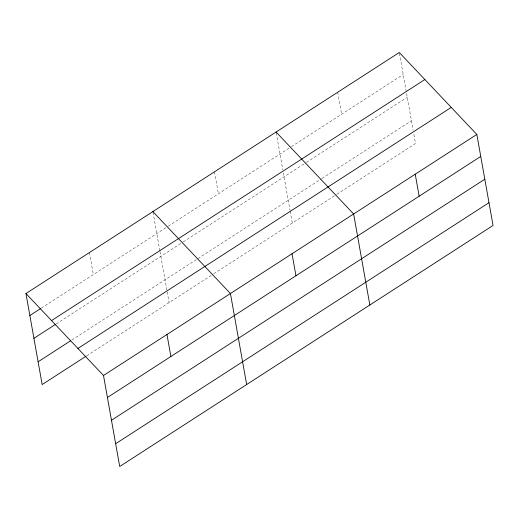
<?xml version="1.0" encoding="UTF-8"?>
<svg xmlns="http://www.w3.org/2000/svg" width="519" height="519" viewBox="0 0 519 519"><rect width="100%" height="100%" fill="white"/><g stroke="black" fill="none" stroke-linecap="round" stroke-linejoin="round"><path stroke-width="0.39" stroke-dasharray="2.6 1.95" d="M41.345 308.124L167.637 226.589M168.312 226.154L290.835 147.046M291.516 146.605L403.205 74.496M56.208 323.927L182.519 242.373M183.201 241.938L305.723 162.83M306.398 162.389L407.266 97.267M71.862 339.984L321.41 178.867M322.091 178.426L411.444 120.739M86.725 355.787L213.101 274.194M213.776 273.753L336.299 194.651M336.98 194.21L415.498 143.516L413.682 133.305M399.429 53.282L413.124 130.159M337.687 92.272L341.606 114.264M276.225 132.825L282.803 169.745M283.361 172.885L290.063 210.493M290.199 211.278L292.301 223.06M214.483 171.815L218.402 193.808M153.027 212.368L159.878 250.859M160.021 251.644L169.097 302.603M89.417 252.565L93.336 274.557"/><path stroke-width="0.78" d="M25.95 293.54L399.286 52.497L476.838 134.44L493.05 225.46L119.714 466.503L103.502 375.484L25.95 293.54L42.162 384.56L86.05 356.222M29.868 315.539L40.67 308.558M51.543 320.58L424.879 79.537M33.923 338.31L55.533 324.362M38.108 361.782L70.513 340.853M77.908 348.444L451.245 107.401M103.502 375.484L476.838 134.44M107.42 397.483L480.756 156.44M111.475 420.26L484.811 179.217M115.653 443.726L488.995 202.682M276.089 132.04L353.634 213.99L369.846 305.003M152.884 211.583L230.436 293.533L246.648 384.547M415.239 174.215L419.157 196.214M292.035 253.759L295.953 275.758M166.969 334.508L170.887 356.508"/></g></svg>
